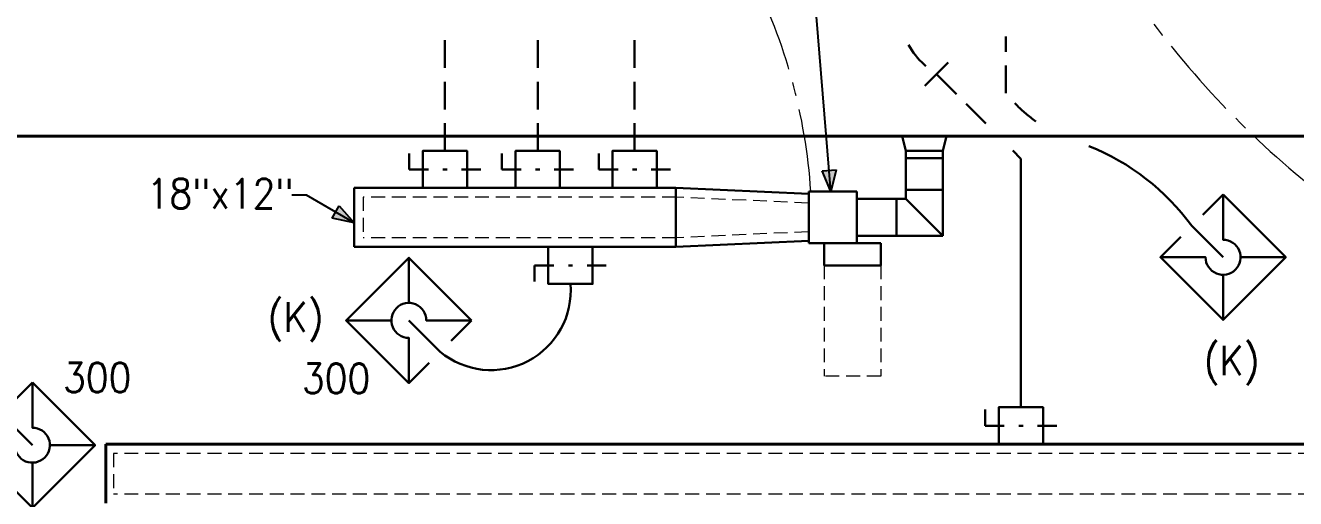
# Model space of a CAD drawing. Header units: inches. Extents: x 51 to 3278, y 66 to 1678.
# Drawn here: x 1096.8 to 1440.8, y 1080.2 to 1208.5 of the extents above; entities that cross this region are included whole.
import ezdxf

# ---------------------------------------------------------------- set-up
doc = ezdxf.new("R2010")
doc.units = ezdxf.units.IN
doc.header["$LTSCALE"] = 30
doc.header["$MEASUREMENT"] = 0
for name, pattern in [('CENTER2', [1.125, 0.75, -0.125, 0.125, -0.125]), ('DASHED', [0.75, 0.5, -0.25]), ('HIDDEN', [0.375, 0.25, -0.125]), ('HIDDEN2', [0.1875, 0.125, -0.0625])]:
    doc.linetypes.add(name, pattern=pattern)
for name, color, linetype, lineweight in [('LIN', 4, 'HIDDEN2', 18), ('M-HVAC-EXST-DUCT', 4, 'Continuous', 40), ('M-HVAC-NEWW-DIFF', 6, 'Continuous', 30), ('M-HVAC-NEWW-DUCT', 1, 'Continuous', 30), ('M-HVAC-NEWW-STAT-WIRE', 2, 'CENTER2', 20), ('M-TEXT', 71, 'Continuous', 25)]:
    doc.layers.add(name, color=color, linetype=linetype, lineweight=lineweight)
doc.styles.add('A', font='SIMPLEX.shx', dxfattribs={"width": 0.9, "height": 8})
doc.styles.get("Standard").update_dxf_attribs({"font": 'simplex.shx'})
doc.dimstyles.get("Standard").update_dxf_attribs({"dimtxt": 0.18, "dimasz": 0.18, "dimexe": 0.18, "dimexo": 0.0625, "dimgap": 0.09, "dimtad": 0, "dimtih": 1, "dimtoh": 1, "dimdec": 4, "dimzin": 0, "dimdsep": 46, "dimtxsty": 'Standard', "dimcen": 0.09, "dimadec": 0, "dimazin": 0, "dimtfac": 1, "dimtdec": 4, "dimtofl": 0, "dimtmove": 0, "dimatfit": 3, "dimfxl": 1, "dimtolj": 1, "dimtzin": 0, "dimarcsym": 0})

# ---------------------------------------------------------------- blocks, each defined once
blk = doc.blocks.new('Hva-Dif01')
for p, q in [((0, 24), (8.65, 15.35)), ((24, 16.22), (24, 24)), ((12, 12), (24, 12)), ((8.65, 8.65), (0, 0)), ((24, 0), (24, 7.78))]:
    blk.add_line(p, q)
blk.add_lwpolyline([(24, 0), (0, 0), (0, 24), (24, 24), (15.35, 15.35, 2.414214), (15.35, 8.65)], format="xyb", close=True)
blk = doc.blocks.new('Hva-Duc05')
for p, q in [((1.591, 0.177), (0.884, 0.884)), ((0.884, -0.884), (1.591, -0.177))]:
    blk.add_line(p, q)
at = {"linetype": 'DASHED', "ltscale": 0.75}
blk.add_line((1.414, 0), (0, 0), dxfattribs=at)
blk = doc.blocks.new('Hva-Ftg02')
blk.add_line((-0.1011, 0.0521), (-0.1011, 0.0975))
at = {"linetype": 'Continuous'}
for p, q in [((-0.0469, 0.0521), (-0.1011, 0.0521)), ((0.0059, 0.0521), (-0.0059, 0.0521)), ((0.1011, 0.0521), (0.0469, 0.0521))]:
    blk.add_line(p, q, dxfattribs=at)
blk.add_lwpolyline([(0.0625, 0), (0.0625, 0.1042), (-0.0625, 0.1042), (-0.0625, 0)])
blk = doc.blocks.new('AHJ')
for p, q in [((-6, 2), (0, 0)), ((-6, -2), (-6, 2)), ((0, 0), (-6, -2))]:
    blk.add_line(p, q)
blk.add_solid([(0, 0), (-6, 2), (-6, -2)])
blk = doc.blocks.new('HVA-bkt2')
blk.add_line((0, 0.046875), (0, -0.046875))

msp = doc.modelspace()

# ---------------------------------------------------------------- linework, layer by layer
at = {"layer": 'LIN'}
for p, q in [((1272.99, 1161.93), (1188.34, 1161.93)), ((1188.34, 1161.93), (1188.34, 1150.93)), ((1308.87, 1160.31), (1272.87, 1161.93)), ((1308.87, 1152.55), (1272.87, 1150.93)), ((1272.99, 1150.93), (1188.34, 1150.93)), ((1313.14, 1143.43), (1313.14, 1113.43)), ((1328.49, 1143.43), (1328.49, 1113.43)), ((1328.49, 1113.43), (1313.14, 1113.43)), ((1414.29, 1092.49), (1120.66, 1092.49)), ((1120.66, 1092.49), (1120.66, 1081.49)), ((1473.41, 1092.49), (1414.29, 1092.49)), ((1414.29, 1081.49), (1120.66, 1081.49)), ((1473.41, 1081.49), (1414.29, 1081.49))]:
    msp.add_line(p, q, dxfattribs=at)
at = {"layer": 'M-HVAC-EXST-DUCT'}
for p, q in [((756.92, 1178.45), (1680.57, 1178.45)), ((1414.29, 1094.99), (1118.66, 1094.99)), ((1118.66, 1094.99), (1118.66, 1078.99)), ((1355.16, 1094.99), (1355.16, 1095)), ((1473.41, 1094.99), (1414.29, 1094.99))]:
    msp.add_line(p, q, dxfattribs=at)
at = {"layer": 'M-HVAC-NEWW-DUCT', "linetype": 'HIDDEN'}
for p, q in [((1210.47, 1174.43), (1210.47, 1206.45)), ((1235.57, 1174.43), (1235.57, 1206.45)), ((1261.83, 1174.43), (1261.83, 1206.45))]:
    msp.add_line(p, q, dxfattribs=at)
at = {"layer": 'M-HVAC-NEWW-DUCT'}
for p, q in [((1334.25, 1178.45), (1335.25, 1174.45)), ((1334.25, 1178.45), (1346.25, 1178.45)), ((1346.25, 1178.45), (1345.25, 1174.45)), ((1335.25, 1174.45), (1335.25, 1172.45)), ((1335.25, 1174.45), (1345.25, 1174.45)), ((1345.25, 1174.45), (1345.25, 1172.45)), ((1366.44, 1172.34), (1364.26, 1174.53)), ((1335.25, 1172.45), (1335.25, 1161.43)), ((1335.25, 1172.45), (1345.25, 1172.45)), ((1345.25, 1172.45), (1345.25, 1151.43)), ((1366.44, 1104.99), (1366.44, 1172.34)), ((1272.99, 1164.43), (1185.84, 1164.43)), ((1185.84, 1164.43), (1185.84, 1148.43)), ((1308.99, 1162.8), (1272.99, 1164.43)), ((1272.99, 1164.43), (1272.99, 1148.43)), ((1321.99, 1163.43), (1308.99, 1163.43)), ((1308.99, 1163.43), (1308.99, 1149.43)), ((1308.99, 1162.8), (1308.99, 1150.05)), ((1321.99, 1163.43), (1321.99, 1149.43)), ((1321.99, 1161.43), (1335.25, 1161.43)), ((1308.99, 1150.05), (1272.99, 1148.43)), ((1328.49, 1149.43), (1308.99, 1149.43)), ((1313.14, 1149.43), (1313.14, 1143.43)), ((1321.99, 1151.43), (1345.25, 1151.43)), ((1328.49, 1149.43), (1328.49, 1143.43)), ((1272.99, 1148.43), (1185.84, 1148.43)), ((1328.49, 1143.43), (1313.14, 1143.43))]:
    msp.add_line(p, q, dxfattribs=at)
at = {"layer": 'M-HVAC-NEWW-DUCT', "linetype": 'HIDDEN', "flags": 128}
for points in [[(1356.91, 1181.88), (1343.56, 1195.22, -0.146088), (1334.82, 1205.45)], [(1370.47, 1182.45, -0.040627), (1365.2, 1186.93), (1362.31, 1189.82), (1362.31, 1205.45)]]:
    msp.add_lwpolyline(points, format="xyb", dxfattribs=at)
at = {"layer": 'M-HVAC-NEWW-DUCT'}
for centre, radius, start, end in [((1361.32, 1116.79), 63.49, 36.0049, 68.2528), ((1222.96, 1136.61), 21.56, 230.2158, 4.8356)]:
    msp.add_arc(centre, radius, start, end, dxfattribs=at)
at = {"layer": 'M-HVAC-NEWW-STAT-WIRE'}
for centre, radius, start, end in [((1158.1, 1153.51), 151.76, 3.7469, 49.8962), ((1604.02, 1361.59), 252.95, 211.2293, 276.7085)]:
    msp.add_arc(centre, radius, start, end, dxfattribs=at)

# ---------------------------------------------------------------- block references
at = {"layer": 'M-HVAC-NEWW-DIFF'}
for p, rotation in [((1438.14, 1145.63), 134.9999999999999), ((1115.7, 1094.72), 135)]:
    msp.add_blockref('Hva-Dif01', p, dxfattribs=dict(at, rotation=rotation))
at = {"layer": 'M-HVAC-NEWW-DIFF', "xscale": -1, "rotation": 134.9999999999999}
msp.add_blockref('Hva-Dif01', (1200.68, 1145.5), dxfattribs=at)
at = {"layer": 'M-HVAC-NEWW-DUCT'}
for name, p, xscale, yscale, zscale, rotation in [('HVA-bkt2', (1343.56, 1195.23), 96, 96, 96, 315.0000104921314), ('Hva-Duc05', (1345.25, 1151.43), -10.00000000000022, 10.00000000000022, 10.00000000000022, 315.0000000000013), ('Hva-Ftg02', (1244.45, 1148.43), -96, 96, 96, 180)]:
    msp.add_blockref(name, p, dxfattribs=dict(at, xscale=xscale, yscale=yscale, zscale=zscale, rotation=rotation))
at = {"layer": 'M-HVAC-NEWW-DUCT', "xscale": 96, "yscale": 96, "zscale": 96}
for p in [(1210.47, 1164.43), (1235.57, 1164.43), (1261.83, 1164.43), (1366.44, 1094.99)]:
    msp.add_blockref('Hva-Ftg02', p, dxfattribs=at)

# ---------------------------------------------------------------- texts
at = {"layer": 'M-HVAC-EXST-DUCT', "flags": 1}
msp.add_attdef('V1', (1355.16, 1094.99), '', height=0.00001, rotation=90, dxfattribs=at)
at = {"layer": 'M-TEXT', "style": 'A', "width": 0.9}
for s, p in [('18"x12"', (1129.67, 1158.88)), ('(K)', (1162.48, 1125.45, 0)), ('(K)', (1415.96, 1113.67)), ('300', (1107.03, 1109.05, 0)), ('300', (1171.73, 1108.81, 0))]:
    msp.add_text(s, height=8, dxfattribs=at).set_placement(p)

# ---------------------------------------------------------------- leaders
at = {"layer": 'M-TEXT'}
for points in [[(1315, 1163.43), (1274.22, 1652.34), (1280.44, 1652.34)], [(1185.84, 1155), (1173, 1162.5), (1169, 1162.5)]]:
    msp.add_leader(points, dimstyle='Standard', override={"dimscale": 96, "dimasz": 0.01, "dimldrblk": 'AHJ'}, dxfattribs=at)

doc.saveas('drawing.dxf')
